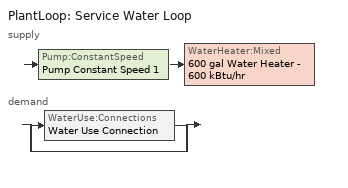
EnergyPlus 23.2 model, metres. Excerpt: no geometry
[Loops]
PlantLoop 'Service Water Loop'
 supply: Pump:ConstantSpeed 'Pump Constant Speed 1' > WaterHeater:Mixed '600 gal Water Heater - 600 kBtu/hr'
 demand: split
  | WaterUse:Connections 'Water Use Connection'
  | bypass
[PlantLoop]
Service Water Loop: Fluid Type=Water; Plant Equipment Operation Scheme=Service Water Loop Operation Schemes; Maximum Loop Temperature {C}=60; Minimum Loop Temperature {C}=10; Maximum Loop Flow Rate {m3/s}=Autosize; Minimum Loop Flow Rate {m3/s}=0; Plant Loop Volume {m3}=Autocalculate; Load Distribution Scheme=Optimal; Plant Loop Demand Calculation Scheme=SingleSetpoint; Common Pipe Simulation=None
[Sizing:Plant]
Service Water Loop: Loop Type=Heating; Design Loop Exit Temperature {C}=60; Loop Design Temperature Difference {deltaC}=5; Sizing Option=NonCoincident; Zone Timesteps in Averaging Window=1; Coincident Sizing Factor Mode=None
[Pump:ConstantSpeed]
Pump Constant Speed 1: Design Flow Rate {m3/s}=Autosize; Design Pump Head {Pa}=29891; Design Power Consumption {W}=Autosize; Motor Efficiency=0.9; Fraction of Motor Inefficiencies to Fluid Stream=0; Pump Control Type=Intermittent; Design Power Sizing Method=PowerPerFlowPerPressure; Design Electric Power per Unit Flow Rate {W/(m3/s)}=348701.1; Design Shaft Power per Unit Flow Rate per Unit Head {W-s/m3-Pa}=1.28205
[WaterHeater:Mixed]
600 gal Water Heater - 600 kBtu/hr: Tank Volume {m3}=2.27125; Setpoint Temperature Schedule=SHW_Temperature_140F; Deadband Temperature Difference {deltaC}=5; Maximum Temperature Limit {C}=82.22222; Heater Control Type=Cycle; Heater Maximum Capacity {W}=175842; Heater Ignition Minimum Flow Rate {m3/s}=0; Heater Ignition Delay {s}=0; Heater Fuel Type=NaturalGas; Heater Thermal Efficiency=0.801543; Off Cycle Parasitic Fuel Consumption Rate {W}=2562; Off Cycle Parasitic Fuel Type=NaturalGas; Off Cycle Parasitic Heat Fraction to Tank=0.8; On Cycle Parasitic Fuel Consumption Rate {W}=2562; On Cycle Parasitic Fuel Type=NaturalGas; On Cycle Parasitic Heat Fraction to Tank=0; Ambient Temperature Indicator=Schedule; Ambient Temperature Schedule=Water Heater Ambient Temp Schedule - 70F; Off Cycle Loss Coefficient to Ambient Temperature {W/K}=6; Off Cycle Loss Fraction to Zone=1; On Cycle Loss Coefficient to Ambient Temperature {W/K}=6; On Cycle Loss Fraction to Zone=1; Use Side Effectiveness=1; Source Side Effectiveness=1; Use Side Design Flow Rate {m3/s}=Autosize; Source Side Design Flow Rate {m3/s}=Autosize; Indirect Water Heating Recovery Time {hr}=1.5; Source Side Flow Control Mode=IndirectHeatPrimarySetpoint
[WaterHeater:Sizing]
600 gal Water Heater - 600 kBtu/hr: Design Mode=PeakDraw; Time Storage Can Meet Peak Draw {hr}=0.538503; Time for Tank Recovery {hr}=0; Nominal Tank Volume for Autosizing Plant Connections {m3}=1
[WaterUse:Connections]
Water Use Connection: Hot Water Supply Temperature Schedule=MURB hot water equipment schedule; Water Use Equipment Name 1=Water Use Equipment 1
[WaterUse:Equipment]
Water Use Equipment 1: Peak Flow Rate {m3/s}=0.0001; Target Temperature Schedule=60.0C Hot Water; Sensible Fraction Schedule=0.2 Hot Water Sensible Fraction; Latent Fraction Schedule=0.05 Hot Water Latent Fraction
[PlantEquipmentOperationSchemes]
Service Water Loop Operation Schemes: Control Scheme Object Type 1=PlantEquipmentOperation:HeatingLoad; Control Scheme Name 1=Service Water Loop Heating Operation Scheme; Control Scheme Schedule Name 1=Always On Discrete
[PlantEquipmentOperation:HeatingLoad]
Service Water Loop Heating Operation Scheme: Load Range Lower Limit 1 {W}=0; Load Range Upper Limit 1 {W}=1000000000; Range Equipment List Name 1=Service Water Loop Heating Equipment List
[PlantEquipmentList]
Service Water Loop Heating Equipment List: WaterHeater:Mixed, 600 gal Water Heater - 600 kBtu/hr
[SetpointManager:Scheduled]
Setpoint Manager Scheduled 1: Control Variable=Temperature; Schedule=SHW_Temperature_140F
[Schedule:Day:Interval]
Friday 2: No, 01:00, 0.37, 02:00, 0.27, 03:00, 0.19, 04:00, 0.16, 05:00, 0.2, 06:00, 0.28, 07:00, 0.53, 08:00, 0.77, 09:00, 0.89, 10:00, 0.83, 11:00, 0.78, 12:00, 0.72, 13:00, 0.71, 14:00, 0.63, 15:00, 0.55, 16:00, 0.57, 17:00, 0.65, 18:00, 0.75, 19:00, 0.82, 20:00, 0.83, 21:00, 0.79, 22:00, 0.78, 23:00, 0.69, 24:00, 0.57
Medium Office Hot Water Equipment Default Schedule 1: No, 01:00, 0.04, 02:00, 0.04, 03:00, 0.04, 04:00, 0.04, 05:00, 0.04, 06:00, 0.07, 07:00, 0.04, 08:00, 0.04, 09:00, 0.04, 10:00, 0.04, 11:00, 0.04, 12:00, 0.06, 13:00, 0.06, 14:00, 0.09, 15:00, 0.06, 16:00, 0.04, 17:00, 0.04, 18:00, 0.04, 19:00, 0.04, 20:00, 0.04, 21:00, 0.04, 22:00, 0.07, 23:00, 0.04, 24:00, 0.04
Medium Office Hot Water Equipment Summer Design Day Schedule 2: No, 01:00, 0.05, 02:00, 0.05, 03:00, 0.05, 04:00, 0.05, 05:00, 0.05, 06:00, 0.08, 07:00, 0.07, 08:00, 0.19, 09:00, 0.35, 10:00, 0.38, 11:00, 0.39, 12:00, 0.47, 13:00, 0.57, 14:00, 0.54, 15:00, 0.34, 16:00, 0.33, 17:00, 0.44, 18:00, 0.26, 19:00, 0.21, 20:00, 0.15, 21:00, 0.17, 22:00, 0.08, 23:00, 0.05, 24:00, 0.05
Medium Office Hot Water Equipment Weekends 2: No, 01:00, 0.37, 02:00, 0.26, 03:00, 0.2, 04:00, 0.16, 05:00, 0.16, 06:00, 0.2, 07:00, 0.31, 08:00, 0.48, 09:00, 0.73, 10:00, 0.89, 11:00, 0.9, 12:00, 0.91, 13:00, 0.87, 14:00, 0.8, 15:00, 0.72, 16:00, 0.69, 17:00, 0.72, 18:00, 0.8, 19:00, 0.9, 20:00, 0.93, 21:00, 0.89, 22:00, 0.85, 23:00, 0.72, 24:00, 0.53
Medium Office Hot Water Equipment Winter Design Day Schedule 2: No, 01:00, 0.058024, 02:00, 0.05, 03:00, 0.05, 04:00, 0.05, 05:00, 0.05, 06:00, 0.08, 07:00, 0.07, 08:00, 0.11, 09:00, 0.15, 10:00, 0.21, 11:00, 0.19, 12:00, 0.23, 13:00, 0.2, 14:00, 0.19, 15:00, 0.15, 16:00, 0.13, 17:00, 0.14, 18:00, 0.0784316, 19:00, 0.0784316, 20:00, 0.0784316, 21:00, 0.0784316, 22:00, 0.09, 23:00, 0.05, 24:00, 0.05
Schedule Day 46; SHW_Temperature_140F_Default; SHW_Temperature_140F_Summer_Design_Day; SHW_Temperature_140F_Winter_Design_Day: No, 24:00, 60
Schedule Day 47: No, 24:00, 0.2
Schedule Day 48: No, 24:00, 0.05
Water Heater Ambient Temp Schedule - 70F_Default; Water Heater Ambient Temp Schedule - 70F_Summer_Design_Day; Water Heater Ambient Temp Schedule - 70F_Winter_Design_Day: No, 24:00, 21.11
Weekday 2: No, 01:00, 0.321315, 02:00, 0.234675, 03:00, 0.18, 04:00, 0.17, 05:00, 0.19, 06:00, 0.3, 07:00, 0.56, 08:00, 0.84, 09:00, 0.88, 10:00, 0.72, 11:00, 0.67, 12:00, 0.64, 13:00, 0.62, 14:00, 0.55, 15:00, 0.5, 16:00, 0.55, 17:00, 0.86, 18:00, 0.97, 19:00, 1, 20:00, 0.99, 21:00, 0.9, 22:00, 0.74, 23:00, 0.72, 24:00, 0.49
[Schedule:Week:Daily]
0.05 Hot Water Latent Fraction Week Rule - Jan1-Dec31: Schedule Day 48, Schedule Day 48, Schedule Day 48, Schedule Day 48, Schedule Day 48, Schedule Day 48, Schedule Day 48, Schedule Day 48, Schedule Day 48, Schedule Day 48, Schedule Day 48, Schedule Day 48
0.2 Hot Water Sensible Fraction Week Rule - Jan1-Dec31: Schedule Day 47, Schedule Day 47, Schedule Day 47, Schedule Day 47, Schedule Day 47, Schedule Day 47, Schedule Day 47, Schedule Day 47, Schedule Day 47, Schedule Day 47, Schedule Day 47, Schedule Day 47
60.0C Hot Water Week Rule - Jan1-Dec31: Schedule Day 46, Schedule Day 46, Schedule Day 46, Schedule Day 46, Schedule Day 46, Schedule Day 46, Schedule Day 46, Schedule Day 46, Schedule Day 46, Schedule Day 46, Schedule Day 46, Schedule Day 46
MURB hot water equipment schedule Week Rule - Jan1-Dec31: Medium Office Hot Water Equipment Weekends 2, Weekday 2, Weekday 2, Weekday 2, Weekday 2, Friday 2, Medium Office Hot Water Equipment Weekends 2, Medium Office Hot Water Equipment Default Schedule 1, Medium Office Hot Water Equipment Summer Design Day Schedule 2, Medium Office Hot Water Equipment Winter Design Day Schedule 2, Medium Office Hot Water Equipment Default Schedule 1, Medium Office Hot Water Equipment Default Schedule 1
SHW_Temperature_140F Week Rule - Jan1-Dec31: SHW_Temperature_140F_Default, SHW_Temperature_140F_Default, SHW_Temperature_140F_Default, SHW_Temperature_140F_Default, SHW_Temperature_140F_Default, SHW_Temperature_140F_Default, SHW_Temperature_140F_Default, SHW_Temperature_140F_Default, SHW_Temperature_140F_Summer_Design_Day, SHW_Temperature_140F_Winter_Design_Day, SHW_Temperature_140F_Default, SHW_Temperature_140F_Default
Water Heater Ambient Temp Schedule - 70F Week Rule - Jan1-Dec31: Water Heater Ambient Temp Schedule - 70F_Default, Water Heater Ambient Temp Schedule - 70F_Default, Water Heater Ambient Temp Schedule - 70F_Default, Water Heater Ambient Temp Schedule - 70F_Default, Water Heater Ambient Temp Schedule - 70F_Default, Water Heater Ambient Temp Schedule - 70F_Default, Water Heater Ambient Temp Schedule - 70F_Default, Water Heater Ambient Temp Schedule - 70F_Default, Water Heater Ambient Temp Schedule - 70F_Summer_Design_Day, Water Heater Ambient Temp Schedule - 70F_Winter_Design_Day, Water Heater Ambient Temp Schedule - 70F_Default, Water Heater Ambient Temp Schedule - 70F_Default
[Schedule:Year]
0.05 Hot Water Latent Fraction: 0.05 Hot Water Latent Fraction Week Rule - Jan1-Dec31, 1, 1, 12, 31
0.2 Hot Water Sensible Fraction: 0.2 Hot Water Sensible Fraction Week Rule - Jan1-Dec31, 1, 1, 12, 31
60.0C Hot Water: 60.0C Hot Water Week Rule - Jan1-Dec31, 1, 1, 12, 31
MURB hot water equipment schedule: MURB hot water equipment schedule Week Rule - Jan1-Dec31, 1, 1, 12, 31
SHW_Temperature_140F: SHW_Temperature_140F Week Rule - Jan1-Dec31, 1, 1, 12, 31
Water Heater Ambient Temp Schedule - 70F: Water Heater Ambient Temp Schedule - 70F Week Rule - Jan1-Dec31, 1, 1, 12, 31
[Schedule:Constant]
Always On Discrete: Hourly Value=1
